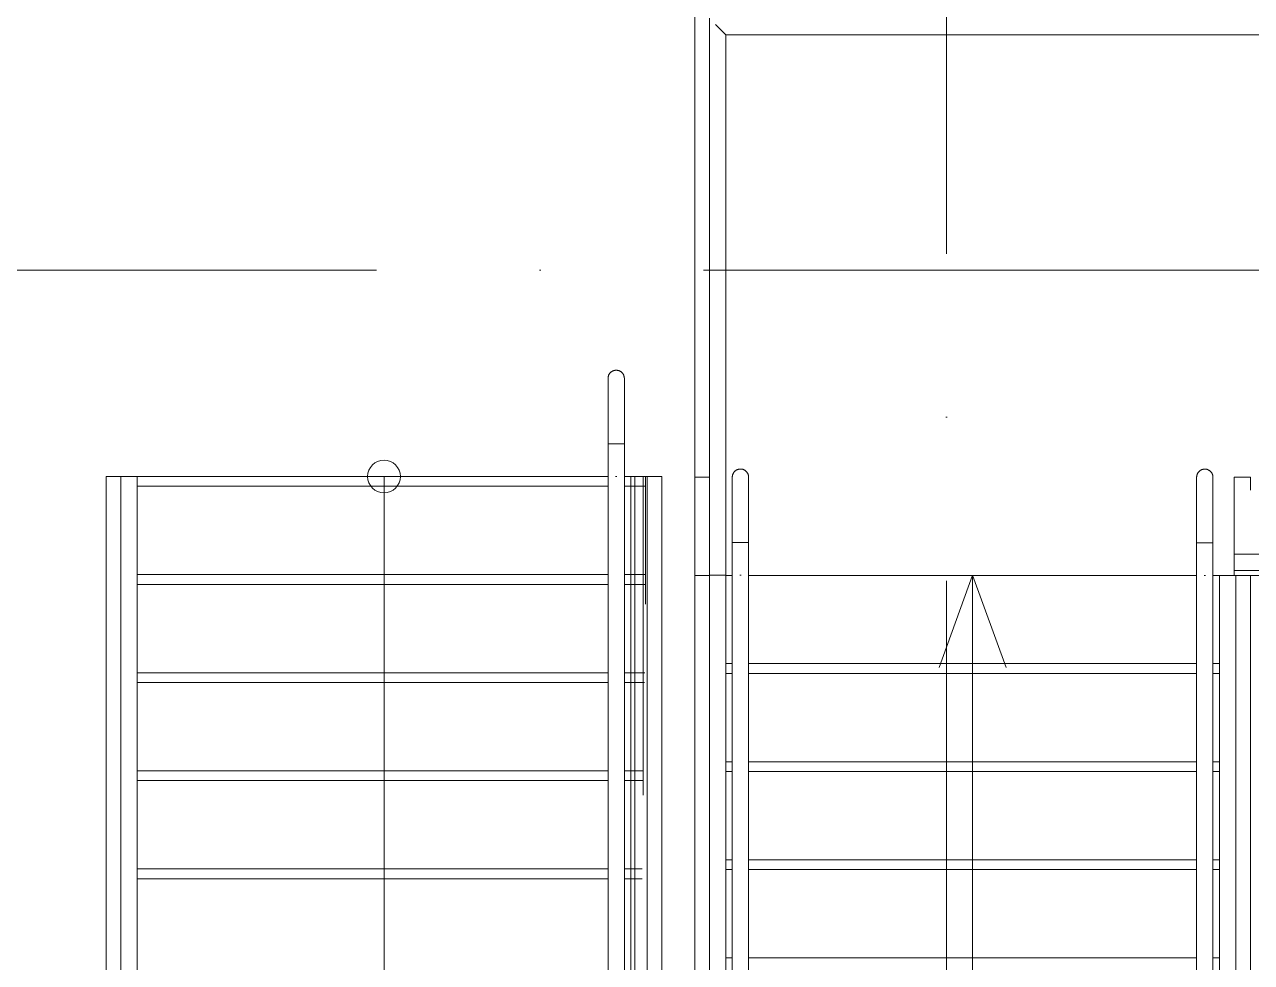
# Model space of a CAD drawing. Header units: millimetres. Extents: x -1073752 to 1436911, y -1379358 to 94781.
# Drawn here: x -1029573 to -1025821, y -1109805 to -1106937 of the extents above; entities that cross this region are included whole.
import ezdxf

# ---------------------------------------------------------------- set-up
doc = ezdxf.new("R2010")
doc.units = ezdxf.units.MM
doc.linetypes.add('ADSK_Линия сетки', pattern=[25, 20, -2.5, 0, -2.5])
for name, color, linetype, lineweight in [('Аннотация', 7, 'Continuous', 18), ('Лестницы', 7, 'Continuous', 9), ('Ограждение', 252, 'Continuous', 9), ('Оси', 252, 'Continuous', 9), ('Перекрытие', 252, 'Continuous', 18), ('Узлы', 7, 'Continuous', 18)]:
    doc.layers.add(name, color=color, linetype=linetype, lineweight=lineweight)

# ---------------------------------------------------------------- blocks, each defined once
blk = doc.blocks.new('3 этаж')
at = {"layer": 'Аннотация', "color": 251, "lineweight": 20, "true_color": 0x636466}
for q in [(274873, 4321.6), (275078.2, 4321.6)]:
    blk.add_line((274975.6, 4603.5), q, dxfattribs=at)
blk.add_circle((273175.6, 4905.6), 50, dxfattribs=at)
at = {"layer": 'Лестницы', "color": 251, "true_color": 0x636466}
for p, q in [((272370.6, 4905.6), (272325.6, 4905.6)), ((272325.6, 4905.6), (272325.6, 688.2)), ((273860.6, 4905.6), (272420.6, 4905.6)), ((273975.6, 4905.6), (273910.6, 4905.6)), ((274025.6, 4905.6), (273975.6, 4905.6)), ((273975.6, 4905.6), (273975.6, 4605.6)), ((274025.6, 4905.6), (274025.6, 1053.5)), ((274170.7, 4903.5), (274125.6, 4903.5)), ((274125.6, 4863.6), (274125.6, 4903.5)), ((275825.6, 4903.5), (275775.6, 4903.5)), ((275775.6, 4667.7), (275775.6, 4903.5)), ((275825.6, 4863.6), (275825.6, 4903.5)), ((273860.6, 4875.6), (272420.6, 4875.6)), ((273975.6, 4875.6), (273910.6, 4875.6)), ((275775.6, 4603.5), (275775.6, 4617.7)), ((273860.6, 4605.6), (272420.6, 4605.6)), ((273975.6, 4605.6), (273910.6, 4605.6)), ((273975.6, 4605.6), (273975.6, 4515.6)), ((274125.6, 1053.5), (274125.6, 4603.2)), ((275825.6, 1020.8), (275825.6, 4603.2)), ((273860.6, 4575.6), (272420.6, 4575.6)), ((273975.6, 4575.6), (273910.6, 4575.6)), ((274220.6, 4333.5), (274240.6, 4333.5)), ((274290.6, 4333.5), (275660.6, 4333.5)), ((275710.6, 4333.5), (275730.6, 4333.5)), ((273860.6, 4305.6), (272420.6, 4305.6)), ((273972.9, 4305.6), (273910.6, 4305.6)), ((274220.6, 4303.5), (274240.6, 4303.5)), ((274290.6, 4303.5), (275660.6, 4303.5)), ((275710.6, 4303.5), (275730.6, 4303.5)), ((273860.6, 4275.6), (272420.6, 4275.6)), ((273972.5, 4275.6), (273910.6, 4275.6)), ((274220.6, 4033.5), (274240.6, 4033.5)), ((274290.6, 4033.5), (275660.6, 4033.5)), ((275710.6, 4033.5), (275730.6, 4033.5)), ((273860.6, 4005.6), (272420.6, 4005.6)), ((273969.1, 4005.6), (273910.6, 4005.6)), ((274220.6, 4003.5), (274240.6, 4003.5)), ((274290.6, 4003.5), (275660.6, 4003.5)), ((275710.6, 4003.5), (275730.6, 4003.5)), ((273860.6, 3975.6), (272420.6, 3975.6)), ((273968.7, 3975.6), (273910.6, 3975.6)), ((274220.6, 3733.5), (274240.6, 3733.5)), ((274290.6, 3733.5), (275660.6, 3733.5)), ((275710.6, 3733.5), (275730.6, 3733.5)), ((273860.6, 3705.6), (272420.6, 3705.6)), ((273965.2, 3705.6), (273910.6, 3705.6)), ((274220.6, 3703.5), (274240.6, 3703.5)), ((274290.6, 3703.5), (275660.6, 3703.5)), ((275710.6, 3703.5), (275730.6, 3703.5)), ((273860.6, 3675.6), (272420.6, 3675.6)), ((273964.8, 3675.6), (273910.6, 3675.6)), ((274220.6, 3433.5), (274240.6, 3433.5)), ((274290.6, 3433.5), (275660.6, 3433.5)), ((275710.6, 3433.5), (275730.6, 3433.5))]:
    blk.add_line(p, q, dxfattribs=at)
at = {"layer": 'Ограждение', "color": 251, "true_color": 0x636466}
for p, q in [((274170.6, 6306.7), (274170.6, 4603.5)), ((274189.1, 6287.7), (274195.6, 6281.2)), ((274202.1, 6274.7), (274195.6, 6281.2)), ((274208.2, 6268.7), (274202.1, 6274.7)), ((274213.4, 6263.5), (274208.2, 6268.7)), ((274217.5, 6259.6), (274213.4, 6263.5)), ((274220.1, 6257.1), (274217.5, 6259.6)), ((274221.1, 6256.2), (274220.1, 6257.1)), ((274220.6, 4603.5), (274220.6, 6256.7)), ((274221.1, 6256.2), (276496.3, 6256.2)), ((273862.2, 5214.4), (273862.6, 5215.3)), ((273862.6, 5215.3), (273863, 5216.2)), ((273863, 5216.2), (273863.4, 5217.1)), ((273863.4, 5217.1), (273863.9, 5218)), ((273863.9, 5218), (273864.4, 5218.8)), ((273864.4, 5218.8), (273865, 5219.7)), ((273865, 5219.7), (273865.5, 5220.5)), ((273865.5, 5220.5), (273866.2, 5221.3)), ((273866.2, 5221.3), (273866.8, 5222)), ((273866.8, 5222), (273867.5, 5222.8)), ((273867.5, 5222.8), (273868.2, 5223.5)), ((273868.2, 5223.5), (273868.9, 5224.2)), ((273868.9, 5224.2), (273869.7, 5224.8)), ((273869.7, 5224.8), (273870.5, 5225.5)), ((273870.5, 5225.5), (273871.3, 5226)), ((273871.3, 5226), (273872.1, 5226.6)), ((273872.1, 5226.6), (273872.9, 5227.1)), ((273872.9, 5227.1), (273873.8, 5227.6)), ((273873.8, 5227.6), (273874.7, 5228.1)), ((273874.7, 5228.1), (273875.6, 5228.5)), ((273875.6, 5228.5), (273876.5, 5228.9)), ((273876.5, 5228.9), (273877.5, 5229.2)), ((273877.5, 5229.2), (273878.4, 5229.5)), ((273878.4, 5229.5), (273879.4, 5229.8)), ((273879.4, 5229.8), (273880.4, 5230)), ((273880.4, 5230), (273881.4, 5230.2)), ((273881.4, 5230.2), (273882.3, 5230.3)), ((273882.3, 5230.3), (273883.3, 5230.5)), ((273883.3, 5230.5), (273884.3, 5230.5)), ((273884.3, 5230.5), (273885.3, 5230.6)), ((273885.3, 5230.6), (273885.6, 5230.6)), ((273885.6, 5230.6), (273886.6, 5230.5)), ((273886.6, 5230.5), (273887.6, 5230.5)), ((273887.6, 5230.5), (273888.6, 5230.4)), ((273888.6, 5230.4), (273889.6, 5230.2)), ((273889.6, 5230.2), (273890.6, 5230.1)), ((273890.6, 5230.1), (273891.5, 5229.8)), ((273891.5, 5229.8), (273892.5, 5229.6)), ((273892.5, 5229.6), (273893.5, 5229.3)), ((273893.5, 5229.3), (273894.4, 5229)), ((273894.4, 5229), (273895.3, 5228.6)), ((273895.3, 5228.6), (273896.2, 5228.2)), ((273896.2, 5228.2), (273897.1, 5227.7)), ((273897.1, 5227.7), (273898, 5227.3)), ((273898, 5227.3), (273898.9, 5226.7)), ((273898.9, 5226.7), (273899.7, 5226.2)), ((273899.7, 5226.2), (273900.5, 5225.6)), ((273900.5, 5225.6), (273901.3, 5225)), ((273901.3, 5225), (273902.1, 5224.4)), ((273902.1, 5224.4), (273902.8, 5223.7)), ((273902.8, 5223.7), (273903.5, 5223)), ((273903.5, 5223), (273904.2, 5222.2)), ((273904.2, 5222.2), (273904.9, 5221.5)), ((273904.9, 5221.5), (273905.5, 5220.7)), ((273905.5, 5220.7), (273906.1, 5219.9)), ((273906.1, 5219.9), (273906.6, 5219.1)), ((273906.6, 5219.1), (273907.2, 5218.2)), ((273907.2, 5218.2), (273907.6, 5217.3)), ((273907.6, 5217.3), (273908.1, 5216.5)), ((273908.1, 5216.5), (273908.5, 5215.5)), ((273908.5, 5215.5), (273908.9, 5214.6)), ((273860.6, 5206.6), (273860.7, 5207.6)), ((273860.6, 5205.6), (273860.6, 5206.6)), ((273860.6, 5205.5), (273860.6, 5205.6)), ((273860.6, 5205.6), (273860.6, 5205.4)), ((273860.6, 5205.3), (273860.6, 5205.5)), ((273860.6, 5205.4), (273860.6, 5204.9)), ((273860.6, 5204.7), (273860.6, 5205.3)), ((273860.6, 5204.9), (273860.6, 5204.1)), ((273860.6, 5203.9), (273860.6, 5204.7)), ((273860.6, 5204.1), (273860.6, 5203)), ((273860.6, 5202.6), (273860.6, 5203.9)), ((273860.6, 5203), (273860.6, 5201.6)), ((273860.6, 5201.1), (273860.6, 5202.6)), ((273860.6, 5201.6), (273860.6, 5199.8)), ((273860.6, 5199.3), (273860.6, 5201.1)), ((273860.6, 5199.8), (273860.6, 5197.8)), ((273860.6, 5197.2), (273860.6, 5199.3)), ((273860.6, 5197.8), (273860.6, 5195.4)), ((273860.6, 5194.7), (273860.6, 5197.2)), ((273860.6, 5195.4), (273860.6, 5192.7)), ((273860.6, 5192), (273860.6, 5194.7)), ((273860.6, 5192.7), (273860.6, 5189.8)), ((273860.6, 5188.9), (273860.6, 5192)), ((273860.6, 5189.8), (273860.6, 5186.5)), ((273860.6, 5185.6), (273860.6, 5188.9)), ((273860.6, 5186.5), (273860.6, 5183)), ((273860.6, 5182), (273860.6, 5185.6)), ((273860.6, 5183), (273860.6, 5179.1)), ((273860.6, 5178), (273860.6, 5182)), ((273860.6, 5179.1), (273860.6, 5175)), ((273860.6, 5173.9), (273860.6, 5178)), ((273860.7, 5207.6), (273860.8, 5208.6)), ((273860.8, 5208.6), (273860.9, 5209.5)), ((273860.9, 5209.5), (273861.1, 5210.5)), ((273861.1, 5210.5), (273861.3, 5211.5)), ((273861.3, 5211.5), (273861.6, 5212.5)), ((273861.6, 5212.5), (273861.9, 5213.4)), ((273861.9, 5213.4), (273862.2, 5214.4)), ((273908.9, 5214.6), (273909.2, 5213.7)), ((273909.2, 5213.7), (273909.5, 5212.7)), ((273909.5, 5212.7), (273909.8, 5211.8)), ((273909.8, 5211.8), (273910, 5210.8)), ((273910, 5210.8), (273910.2, 5209.8)), ((273910.2, 5209.8), (273910.4, 5208.8)), ((273910.4, 5208.8), (273910.5, 5207.8)), ((273910.5, 5207.8), (273910.6, 5206.8)), ((273910.6, 5206.8), (273910.6, 5205.8)), ((273910.6, 5205.8), (273910.6, 5205.6)), ((273910.6, 5205.5), (273910.6, 5205.6)), ((273910.6, 5205.6), (273910.6, 5205.4)), ((273910.6, 5205.3), (273910.6, 5205.5)), ((273910.6, 5205.4), (273910.6, 5204.9)), ((273910.6, 5204.7), (273910.6, 5205.3)), ((273910.6, 5204.9), (273910.6, 5204.1)), ((273910.6, 5203.9), (273910.6, 5204.7)), ((273910.6, 5204.1), (273910.6, 5203)), ((273910.6, 5202.6), (273910.6, 5203.9)), ((273910.6, 5203), (273910.6, 5201.6)), ((273910.6, 5201.1), (273910.6, 5202.6)), ((273910.6, 5201.6), (273910.6, 5199.8)), ((273910.6, 5199.3), (273910.6, 5201.1)), ((273910.6, 5199.8), (273910.6, 5197.8)), ((273910.6, 5197.2), (273910.6, 5199.3)), ((273910.6, 5197.8), (273910.6, 5195.4)), ((273910.6, 5194.7), (273910.6, 5197.2)), ((273910.6, 5195.4), (273910.6, 5192.7)), ((273910.6, 5192), (273910.6, 5194.7)), ((273910.6, 5192.7), (273910.6, 5189.8)), ((273910.6, 5188.9), (273910.6, 5192)), ((273910.6, 5189.8), (273910.6, 5186.5)), ((273910.6, 5185.6), (273910.6, 5188.9)), ((273910.6, 5186.5), (273910.6, 5183)), ((273910.6, 5182), (273910.6, 5185.6)), ((273910.6, 5183), (273910.6, 5179.1)), ((273910.6, 5178), (273910.6, 5182)), ((273910.6, 5179.1), (273910.6, 5175)), ((273910.6, 5173.9), (273910.6, 5178)), ((273860.6, 5175), (273860.6, 5170.6)), ((273860.6, 5169.4), (273860.6, 5173.9)), ((273860.6, 5170.6), (273860.6, 5166)), ((273860.6, 5164.7), (273860.6, 5169.4)), ((273860.6, 5166), (273860.6, 5161.1)), ((273860.6, 5159.7), (273860.6, 5164.7)), ((273860.6, 5161.1), (273860.6, 5155.9)), ((273860.6, 5154.5), (273860.6, 5159.7)), ((273860.6, 5155.9), (273860.6, 5150.5)), ((273860.6, 5149), (273860.6, 5154.5)), ((273860.6, 5150.5), (273860.6, 5144.9)), ((273860.6, 5143.3), (273860.6, 5149)), ((273860.6, 5144.9), (273860.6, 5139.1)), ((273860.6, 5137.4), (273860.6, 5143.3)), ((273910.6, 5175), (273910.6, 5170.6)), ((273910.6, 5169.4), (273910.6, 5173.9)), ((273910.6, 5170.6), (273910.6, 5166)), ((273910.6, 5164.7), (273910.6, 5169.4)), ((273910.6, 5166), (273910.6, 5161.1)), ((273910.6, 5159.7), (273910.6, 5164.7)), ((273910.6, 5161.1), (273910.6, 5155.9)), ((273910.6, 5154.5), (273910.6, 5159.7)), ((273910.6, 5155.9), (273910.6, 5150.5)), ((273910.6, 5149), (273910.6, 5154.5)), ((273910.6, 5150.5), (273910.6, 5144.9)), ((273910.6, 5143.3), (273910.6, 5149)), ((273910.6, 5144.9), (273910.6, 5139.1)), ((273910.6, 5137.4), (273910.6, 5143.3)), ((273860.6, 5139.1), (273860.6, 5133)), ((273860.6, 5131.3), (273860.6, 5137.4)), ((273860.6, 5133), (273860.6, 5126.7)), ((273860.6, 5125), (273860.6, 5131.3)), ((273860.6, 5126.7), (273860.6, 5120.3)), ((273860.6, 5118.5), (273860.6, 5125)), ((273860.6, 5120.3), (273860.6, 5113.6)), ((273860.6, 5111.8), (273860.6, 5118.5)), ((273860.6, 5113.6), (273860.6, 5106.8)), ((273860.6, 5104.9), (273860.6, 5111.8)), ((273860.6, 5106.8), (273860.6, 5099.8)), ((273860.6, 5097.9), (273860.6, 5104.9)), ((273910.6, 5139.1), (273910.6, 5133)), ((273910.6, 5131.3), (273910.6, 5137.4)), ((273910.6, 5133), (273910.6, 5126.7)), ((273910.6, 5125), (273910.6, 5131.3)), ((273910.6, 5126.7), (273910.6, 5120.3)), ((273910.6, 5118.5), (273910.6, 5125)), ((273910.6, 5120.3), (273910.6, 5113.6)), ((273910.6, 5111.8), (273910.6, 5118.5)), ((273910.6, 5113.6), (273910.6, 5106.8)), ((273910.6, 5104.9), (273910.6, 5111.8)), ((273910.6, 5106.8), (273910.6, 5099.8)), ((273910.6, 5097.9), (273910.6, 5104.9)), ((273860.6, 5099.8), (273860.6, 5092.7)), ((273860.6, 5090.7), (273860.6, 5097.9)), ((273860.6, 5092.7), (273860.6, 5085.4)), ((273860.6, 5083.4), (273860.6, 5090.7)), ((273860.6, 5085.4), (273860.6, 5078)), ((273860.6, 5076), (273860.6, 5083.4)), ((273860.6, 5078), (273860.6, 5070.5)), ((273860.6, 5068.5), (273860.6, 5076)), ((273860.6, 5070.5), (273860.6, 5062.9)), ((273860.6, 5060.8), (273860.6, 5068.5)), ((273910.6, 5099.8), (273910.6, 5092.7)), ((273910.6, 5090.7), (273910.6, 5097.9)), ((273910.6, 5092.7), (273910.6, 5085.4)), ((273910.6, 5083.4), (273910.6, 5090.7)), ((273910.6, 5085.4), (273910.6, 5078)), ((273910.6, 5076), (273910.6, 5083.4)), ((273910.6, 5078), (273910.6, 5070.5)), ((273910.6, 5068.5), (273910.6, 5076)), ((273910.6, 5070.5), (273910.6, 5062.9)), ((273910.6, 5060.8), (273910.6, 5068.5)), ((273860.6, 5062.9), (273860.6, 5055.2)), ((273860.6, 5053.1), (273860.6, 5060.8)), ((273860.6, 5055.2), (273860.6, 5047.4)), ((273860.6, 5045.3), (273860.6, 5053.1)), ((273860.6, 5047.4), (273860.6, 5039.6)), ((273860.6, 5037.4), (273860.6, 5045.3)), ((273860.6, 5039.6), (273860.6, 5031.6)), ((273860.6, 5029.5), (273860.6, 5037.4)), ((273860.6, 5031.6), (273860.6, 5023.7)), ((273860.6, 5021.5), (273860.6, 5029.5)), ((273910.6, 5062.9), (273910.6, 5055.2)), ((273910.6, 5053.1), (273910.6, 5060.8)), ((273910.6, 5055.2), (273910.6, 5047.4)), ((273910.6, 5045.3), (273910.6, 5053.1)), ((273910.6, 5047.4), (273910.6, 5039.6)), ((273910.6, 5037.4), (273910.6, 5045.3)), ((273910.6, 5039.6), (273910.6, 5031.6)), ((273910.6, 5029.5), (273910.6, 5037.4)), ((273910.6, 5031.6), (273910.6, 5023.7)), ((273910.6, 5021.5), (273910.6, 5029.5)), ((273860.6, 5023.7), (273860.6, 5015.7)), ((273860.6, 5013.6), (273860.6, 5021.5)), ((273860.6, 5015.7), (273860.6, 5007.7)), ((273860.6, 5005.6), (273860.6, 5013.6)), ((273860.6, 5007.7), (273860.6, 5005.6)), ((273860.6, 5005.6), (273860.6, 4905)), ((273910.6, 5005.6), (273860.6, 5005.6)), ((273860.6, 5005.6), (273860.6, 4905.6)), ((273887.9, 5005.6), (273883.3, 5005.6)), ((273883.3, 5005.6), (273885.6, 5005.6)), ((273885.6, 5005.6), (273887.9, 5005.6)), ((273910.6, 5023.7), (273910.6, 5015.7)), ((273910.6, 5013.6), (273910.6, 5021.5)), ((273910.6, 5015.7), (273910.6, 5007.7)), ((273910.6, 5005.6), (273910.6, 5013.6)), ((273910.6, 5007.7), (273910.6, 5005.6)), ((273910.6, 4905), (273910.6, 5005.6)), ((273910.6, 5005.6), (273910.6, 4905.6)), ((274243, 4914.1), (274243.4, 4915)), ((274243.4, 4915), (274243.9, 4915.9)), ((274243.9, 4915.9), (274244.4, 4916.8)), ((274244.4, 4916.8), (274245, 4917.6)), ((274245, 4917.6), (274245.5, 4918.4)), ((274245.5, 4918.4), (274246.2, 4919.2)), ((274246.2, 4919.2), (274246.8, 4920)), ((274246.8, 4920), (274247.5, 4920.7)), ((274247.5, 4920.7), (274248.2, 4921.4)), ((274248.2, 4921.4), (274248.9, 4922.1)), ((274248.9, 4922.1), (274249.7, 4922.7)), ((274249.7, 4922.7), (274250.4, 4923.4)), ((274250.4, 4923.4), (274251.3, 4924)), ((274251.3, 4924), (274252.1, 4924.5)), ((274252.1, 4924.5), (274252.9, 4925)), ((274252.9, 4925), (274253.8, 4925.5)), ((274253.8, 4925.5), (274254.7, 4926)), ((274254.7, 4926), (274255.6, 4926.4)), ((274255.6, 4926.4), (274256.5, 4926.8)), ((274256.5, 4926.8), (274257.5, 4927.1)), ((274257.5, 4927.1), (274258.4, 4927.4)), ((274258.4, 4927.4), (274259.4, 4927.7)), ((274259.4, 4927.7), (274260.4, 4927.9)), ((274260.4, 4927.9), (274261.3, 4928.1)), ((274261.3, 4928.1), (274262.3, 4928.3)), ((274262.3, 4928.3), (274263.3, 4928.4)), ((274263.3, 4928.4), (274264.3, 4928.4)), ((274264.3, 4928.4), (274265.3, 4928.5)), ((274265.3, 4928.5), (274265.6, 4928.5)), ((274265.6, 4928.5), (274266.6, 4928.5)), ((274266.6, 4928.5), (274267.6, 4928.4)), ((274267.6, 4928.4), (274268.6, 4928.3)), ((274268.6, 4928.3), (274269.6, 4928.2)), ((274269.6, 4928.2), (274270.6, 4928)), ((274270.6, 4928), (274271.5, 4927.8)), ((274271.5, 4927.8), (274272.5, 4927.5)), ((274272.5, 4927.5), (274273.5, 4927.2)), ((274273.5, 4927.2), (274274.4, 4926.9)), ((274274.4, 4926.9), (274275.3, 4926.5)), ((274275.3, 4926.5), (274276.2, 4926.1)), ((274276.2, 4926.1), (274277.1, 4925.6)), ((274277.1, 4925.6), (274278, 4925.2)), ((274278, 4925.2), (274278.9, 4924.7)), ((274278.9, 4924.7), (274279.7, 4924.1)), ((274279.7, 4924.1), (274280.5, 4923.5)), ((274280.5, 4923.5), (274281.3, 4922.9)), ((274281.3, 4922.9), (274282.1, 4922.3)), ((274282.1, 4922.3), (274282.8, 4921.6)), ((274282.8, 4921.6), (274283.5, 4920.9)), ((274283.5, 4920.9), (274284.2, 4920.2)), ((274284.2, 4920.2), (274284.9, 4919.4)), ((274284.9, 4919.4), (274285.5, 4918.6)), ((274285.5, 4918.6), (274286.1, 4917.8)), ((274286.1, 4917.8), (274286.6, 4917)), ((274286.6, 4917), (274287.2, 4916.1)), ((274287.2, 4916.1), (274287.6, 4915.3)), ((274287.6, 4915.3), (274288.1, 4914.4)), ((275663.4, 4914.7), (275663.9, 4915.6)), ((275663.9, 4915.6), (275664.4, 4916.5)), ((275664.4, 4916.5), (275665, 4917.3)), ((275665, 4917.3), (275665.5, 4918.1)), ((275665.5, 4918.1), (275666.2, 4918.9)), ((275666.2, 4918.9), (275666.8, 4919.7)), ((275666.8, 4919.7), (275667.5, 4920.4)), ((275667.5, 4920.4), (275668.2, 4921.1)), ((275668.2, 4921.1), (275668.9, 4921.8)), ((275668.9, 4921.8), (275669.7, 4922.5)), ((275669.7, 4922.5), (275670.4, 4923.1)), ((275670.4, 4923.1), (275671.3, 4923.7)), ((275671.3, 4923.7), (275672.1, 4924.2)), ((275672.1, 4924.2), (275672.9, 4924.8)), ((275672.9, 4924.8), (275673.8, 4925.3)), ((275673.8, 4925.3), (275674.7, 4925.7)), ((275674.7, 4925.7), (275675.6, 4926.1)), ((275675.6, 4926.1), (275676.5, 4926.5)), ((275676.5, 4926.5), (275677.5, 4926.8)), ((275677.5, 4926.8), (275678.4, 4927.2)), ((275678.4, 4927.2), (275679.4, 4927.4)), ((275679.4, 4927.4), (275680.4, 4927.6)), ((275680.4, 4927.6), (275681.3, 4927.8)), ((275681.3, 4927.8), (275682.3, 4928)), ((275682.3, 4928), (275683.3, 4928.1)), ((275683.3, 4928.1), (275684.3, 4928.2)), ((275684.3, 4928.2), (275685.3, 4928.2)), ((275685.3, 4928.2), (275685.6, 4928.2)), ((275685.6, 4928.2), (275686.6, 4928.2)), ((275686.6, 4928.2), (275687.6, 4928.1)), ((275687.6, 4928.1), (275688.6, 4928)), ((275688.6, 4928), (275689.6, 4927.9)), ((275689.6, 4927.9), (275690.6, 4927.7)), ((275690.6, 4927.7), (275691.5, 4927.5)), ((275691.5, 4927.5), (275692.5, 4927.2)), ((275692.5, 4927.2), (275693.5, 4926.9)), ((275693.5, 4926.9), (275694.4, 4926.6)), ((275694.4, 4926.6), (275695.3, 4926.2)), ((275695.3, 4926.2), (275696.2, 4925.8)), ((275696.2, 4925.8), (275697.1, 4925.4)), ((275697.1, 4925.4), (275698, 4924.9)), ((275698, 4924.9), (275698.9, 4924.4)), ((275698.9, 4924.4), (275699.7, 4923.8)), ((275699.7, 4923.8), (275700.5, 4923.3)), ((275700.5, 4923.3), (275701.3, 4922.6)), ((275701.3, 4922.6), (275702.1, 4922)), ((275702.1, 4922), (275702.8, 4921.3)), ((275702.8, 4921.3), (275703.5, 4920.6)), ((275703.5, 4920.6), (275704.2, 4919.9)), ((275704.2, 4919.9), (275704.9, 4919.1)), ((275704.9, 4919.1), (275705.5, 4918.3)), ((275705.5, 4918.3), (275706.1, 4917.5)), ((275706.1, 4917.5), (275706.6, 4916.7)), ((275706.6, 4916.7), (275707.2, 4915.9)), ((275707.2, 4915.9), (275707.6, 4915)), ((275707.6, 4915), (275708.1, 4914.1)), ((272370.6, 4905.6), (272420.6, 4905.6)), ((272370.6, 4905.6), (272370.6, 1005.6)), ((272420.6, 4905.6), (272420.6, 1005.6)), ((273860.6, 4905.6), (273860.6, 1005.6)), ((273860.6, 4899.4), (273860.6, 999.4)), ((273910.6, 4905.6), (273910.6, 1005.6)), ((273910.6, 999.4), (273910.6, 4899.4)), ((273930.6, 4905.6), (273980.6, 4905.6)), ((273930.6, 1005.6), (273930.6, 4905.6)), ((273943.1, 4905.6), (273968.1, 4905.6)), ((273943.1, 1979.7), (273943.1, 4905.6)), ((273968.1, 3931.4), (273968.1, 4905.6)), ((273980.6, 1008.5), (273980.6, 4905.6)), ((274240.6, 4904.5), (274240.7, 4905.5)), ((274240.6, 4903.5), (274240.6, 4904.5)), ((274240.6, 4903.2), (274240.6, 4903.5)), ((274240.6, 4903.5), (274240.6, 4903.5)), ((274240.6, 4903.5), (274240.6, 4903.3)), ((274240.6, 4903.3), (274240.6, 4902.8)), ((274240.6, 4902.6), (274240.6, 4903.2)), ((274240.6, 4902.8), (274240.6, 4902)), ((274240.6, 4901.8), (274240.6, 4902.6)), ((274240.6, 4902), (274240.6, 4900.9)), ((274240.6, 4900.6), (274240.6, 4901.8)), ((274240.6, 4900.9), (274240.6, 4899.5)), ((274240.6, 4899), (274240.6, 4900.6)), ((274240.6, 4899.5), (274240.6, 4897.7)), ((274240.6, 4897.2), (274240.6, 4899)), ((274240.6, 4897.7), (274240.6, 4895.7)), ((274240.6, 4895.1), (274240.6, 4897.2)), ((274240.6, 4895.7), (274240.6, 4893.3)), ((274240.6, 4892.6), (274240.6, 4895.1)), ((274240.6, 4893.3), (274240.6, 4890.7)), ((274240.6, 4889.9), (274240.6, 4892.6)), ((274240.6, 4890.7), (274240.6, 4887.7)), ((274240.6, 4886.8), (274240.6, 4889.9)), ((274240.6, 4887.7), (274240.6, 4884.4)), ((274240.6, 4883.5), (274240.6, 4886.8)), ((274240.6, 4884.4), (274240.6, 4880.9)), ((274240.6, 4879.9), (274240.6, 4883.5)), ((274240.6, 4880.9), (274240.6, 4877)), ((274240.6, 4876), (274240.6, 4879.9)), ((274240.7, 4905.5), (274240.8, 4906.5)), ((274240.8, 4906.5), (274240.9, 4907.5)), ((274240.9, 4907.5), (274241.1, 4908.4)), ((274241.1, 4908.4), (274241.3, 4909.4)), ((274241.3, 4909.4), (274241.6, 4910.4)), ((274241.6, 4910.4), (274241.9, 4911.3)), ((274241.9, 4911.3), (274242.2, 4912.3)), ((274242.2, 4912.3), (274242.6, 4913.2)), ((274242.6, 4913.2), (274243, 4914.1)), ((274288.1, 4914.4), (274288.5, 4913.5)), ((274288.5, 4913.5), (274288.9, 4912.5)), ((274288.9, 4912.5), (274289.2, 4911.6)), ((274289.2, 4911.6), (274289.5, 4910.6)), ((274289.5, 4910.6), (274289.8, 4909.7)), ((274289.8, 4909.7), (274290, 4908.7)), ((274290, 4908.7), (274290.2, 4907.7)), ((274290.2, 4907.7), (274290.4, 4906.7)), ((274290.4, 4906.7), (274290.5, 4905.7)), ((274290.5, 4905.7), (274290.6, 4904.7)), ((274290.6, 4904.7), (274290.6, 4903.7)), ((274290.6, 4903.7), (274290.6, 4903.5)), ((274290.6, 4903.2), (274290.6, 4903.5)), ((274290.6, 4903.5), (274290.6, 4903.5)), ((274290.6, 4903.5), (274290.6, 4903.3)), ((274290.6, 4903.3), (274290.6, 4902.8)), ((274290.6, 4902.6), (274290.6, 4903.2)), ((274290.6, 4902.8), (274290.6, 4902)), ((274290.6, 4901.8), (274290.6, 4902.6)), ((274290.6, 4902), (274290.6, 4900.9)), ((274290.6, 4900.6), (274290.6, 4901.8)), ((274290.6, 4900.9), (274290.6, 4899.5)), ((274290.6, 4899), (274290.6, 4900.6)), ((274290.6, 4899.5), (274290.6, 4897.7)), ((274290.6, 4897.2), (274290.6, 4899)), ((274290.6, 4897.7), (274290.6, 4895.7)), ((274290.6, 4895.1), (274290.6, 4897.2)), ((274290.6, 4895.7), (274290.6, 4893.3)), ((274290.6, 4892.6), (274290.6, 4895.1)), ((274290.6, 4893.3), (274290.6, 4890.7)), ((274290.6, 4889.9), (274290.6, 4892.6)), ((274290.6, 4890.7), (274290.6, 4887.7)), ((274290.6, 4886.8), (274290.6, 4889.9)), ((274290.6, 4887.7), (274290.6, 4884.4)), ((274290.6, 4883.5), (274290.6, 4886.8)), ((274290.6, 4884.4), (274290.6, 4880.9)), ((274290.6, 4879.9), (274290.6, 4883.5)), ((274290.6, 4880.9), (274290.6, 4877)), ((274290.6, 4876), (274290.6, 4879.9)), ((275660.6, 4904.2), (275660.7, 4905.2)), ((275660.6, 4903.2), (275660.6, 4904.2)), ((275660.6, 4902.9), (275660.6, 4903.2)), ((275660.6, 4903.2), (275660.6, 4903.2)), ((275660.6, 4903.2), (275660.6, 4903)), ((275660.6, 4903), (275660.6, 4902.6)), ((275660.6, 4902.4), (275660.6, 4902.9)), ((275660.6, 4902.6), (275660.6, 4901.8)), ((275660.6, 4901.5), (275660.6, 4902.4)), ((275660.6, 4901.8), (275660.6, 4900.6)), ((275660.6, 4900.3), (275660.6, 4901.5)), ((275660.6, 4900.6), (275660.6, 4899.2)), ((275660.6, 4898.8), (275660.6, 4900.3)), ((275660.6, 4899.2), (275660.6, 4897.5)), ((275660.6, 4896.9), (275660.6, 4898.8)), ((275660.6, 4897.5), (275660.6, 4895.4)), ((275660.6, 4894.8), (275660.6, 4896.9)), ((275660.6, 4895.4), (275660.6, 4893.1)), ((275660.6, 4892.4), (275660.6, 4894.8)), ((275660.6, 4893.1), (275660.6, 4890.4)), ((275660.6, 4889.6), (275660.6, 4892.4)), ((275660.6, 4890.4), (275660.6, 4887.4)), ((275660.6, 4886.6), (275660.6, 4889.6)), ((275660.6, 4887.4), (275660.6, 4884.2)), ((275660.6, 4883.2), (275660.6, 4886.6)), ((275660.6, 4884.2), (275660.6, 4880.6)), ((275660.6, 4879.6), (275660.6, 4883.2)), ((275660.6, 4880.6), (275660.6, 4876.8)), ((275660.6, 4875.7), (275660.6, 4879.6)), ((275660.7, 4905.2), (275660.8, 4906.2)), ((275660.8, 4906.2), (275660.9, 4907.2)), ((275660.9, 4907.2), (275661.1, 4908.2)), ((275661.1, 4908.2), (275661.3, 4909.1)), ((275661.3, 4909.1), (275661.6, 4910.1)), ((275661.6, 4910.1), (275661.9, 4911.1)), ((275661.9, 4911.1), (275662.2, 4912)), ((275662.2, 4912), (275662.6, 4912.9)), ((275662.6, 4912.9), (275663, 4913.9)), ((275663, 4913.9), (275663.4, 4914.7)), ((275708.1, 4914.1), (275708.5, 4913.2)), ((275708.5, 4913.2), (275708.9, 4912.3)), ((275708.9, 4912.3), (275709.2, 4911.3)), ((275709.2, 4911.3), (275709.5, 4910.4)), ((275709.5, 4910.4), (275709.8, 4909.4)), ((275709.8, 4909.4), (275710, 4908.4)), ((275710, 4908.4), (275710.2, 4907.5)), ((275710.2, 4907.5), (275710.4, 4906.5)), ((275710.4, 4906.5), (275710.5, 4905.5)), ((275710.5, 4905.5), (275710.6, 4904.5)), ((275710.6, 4904.5), (275710.6, 4903.5)), ((275710.6, 4903.5), (275710.6, 4903.2)), ((275710.6, 4902.9), (275710.6, 4903.2)), ((275710.6, 4903.2), (275710.6, 4903.2)), ((275710.6, 4903.2), (275710.6, 4903)), ((275710.6, 4903), (275710.6, 4902.6)), ((275710.6, 4902.4), (275710.6, 4902.9)), ((275710.6, 4902.6), (275710.6, 4901.8)), ((275710.6, 4901.5), (275710.6, 4902.4)), ((275710.6, 4901.8), (275710.6, 4900.6)), ((275710.6, 4900.3), (275710.6, 4901.5)), ((275710.6, 4900.6), (275710.6, 4899.2)), ((275710.6, 4898.8), (275710.6, 4900.3)), ((275710.6, 4899.2), (275710.6, 4897.5)), ((275710.6, 4896.9), (275710.6, 4898.8)), ((275710.6, 4897.5), (275710.6, 4895.4)), ((275710.6, 4894.8), (275710.6, 4896.9)), ((275710.6, 4895.4), (275710.6, 4893.1)), ((275710.6, 4892.4), (275710.6, 4894.8)), ((275710.6, 4893.1), (275710.6, 4890.4)), ((275710.6, 4889.6), (275710.6, 4892.4)), ((275710.6, 4890.4), (275710.6, 4887.4)), ((275710.6, 4886.6), (275710.6, 4889.6)), ((275710.6, 4887.4), (275710.6, 4884.2)), ((275710.6, 4883.2), (275710.6, 4886.6)), ((275710.6, 4884.2), (275710.6, 4880.6)), ((275710.6, 4879.6), (275710.6, 4883.2)), ((275710.6, 4880.6), (275710.6, 4876.8)), ((275710.6, 4875.7), (275710.6, 4879.6)), ((274240.6, 4877), (274240.6, 4872.9)), ((274240.6, 4871.8), (274240.6, 4876)), ((274240.6, 4872.9), (274240.6, 4868.5)), ((274240.6, 4867.3), (274240.6, 4871.8)), ((274240.6, 4868.5), (274240.6, 4863.9)), ((274240.6, 4862.6), (274240.6, 4867.3)), ((274240.6, 4863.9), (274240.6, 4859)), ((274240.6, 4857.6), (274240.6, 4862.6)), ((274240.6, 4859), (274240.6, 4853.8)), ((274240.6, 4852.4), (274240.6, 4857.6)), ((274240.6, 4853.8), (274240.6, 4848.4)), ((274240.6, 4846.9), (274240.6, 4852.4)), ((274240.6, 4848.4), (274240.6, 4842.8)), ((274240.6, 4841.3), (274240.6, 4846.9)), ((274240.6, 4842.8), (274240.6, 4837)), ((274240.6, 4835.3), (274240.6, 4841.3)), ((274290.6, 4877), (274290.6, 4872.9)), ((274290.6, 4871.8), (274290.6, 4876)), ((274290.6, 4872.9), (274290.6, 4868.5)), ((274290.6, 4867.3), (274290.6, 4871.8)), ((274290.6, 4868.5), (274290.6, 4863.9)), ((274290.6, 4862.6), (274290.6, 4867.3)), ((274290.6, 4863.9), (274290.6, 4859)), ((274290.6, 4857.6), (274290.6, 4862.6)), ((274290.6, 4859), (274290.6, 4853.8)), ((274290.6, 4852.4), (274290.6, 4857.6)), ((274290.6, 4853.8), (274290.6, 4848.4)), ((274290.6, 4846.9), (274290.6, 4852.4)), ((274290.6, 4848.4), (274290.6, 4842.8)), ((274290.6, 4841.3), (274290.6, 4846.9)), ((274290.6, 4842.8), (274290.6, 4837)), ((274290.6, 4835.3), (274290.6, 4841.3)), ((275660.6, 4876.8), (275660.6, 4872.7)), ((275660.6, 4871.5), (275660.6, 4875.7)), ((275660.6, 4872.7), (275660.6, 4868.3)), ((275660.6, 4867), (275660.6, 4871.5)), ((275660.6, 4868.3), (275660.6, 4863.6)), ((275660.6, 4862.3), (275660.6, 4867)), ((275660.6, 4863.6), (275660.6, 4858.7)), ((275660.6, 4857.4), (275660.6, 4862.3)), ((275660.6, 4858.7), (275660.6, 4853.6)), ((275660.6, 4852.1), (275660.6, 4857.4)), ((275660.6, 4853.6), (275660.6, 4848.2)), ((275660.6, 4846.7), (275660.6, 4852.1)), ((275660.6, 4848.2), (275660.6, 4842.5)), ((275660.6, 4841), (275660.6, 4846.7)), ((275660.6, 4842.5), (275660.6, 4836.7)), ((275660.6, 4835.1), (275660.6, 4841)), ((275710.6, 4876.8), (275710.6, 4872.7)), ((275710.6, 4871.5), (275710.6, 4875.7)), ((275710.6, 4872.7), (275710.6, 4868.3)), ((275710.6, 4867), (275710.6, 4871.5)), ((275710.6, 4868.3), (275710.6, 4863.6)), ((275710.6, 4862.3), (275710.6, 4867)), ((275710.6, 4863.6), (275710.6, 4858.7)), ((275710.6, 4857.4), (275710.6, 4862.3)), ((275710.6, 4858.7), (275710.6, 4853.6)), ((275710.6, 4852.1), (275710.6, 4857.4)), ((275710.6, 4853.6), (275710.6, 4848.2)), ((275710.6, 4846.7), (275710.6, 4852.1)), ((275710.6, 4848.2), (275710.6, 4842.5)), ((275710.6, 4841), (275710.6, 4846.7)), ((275710.6, 4842.5), (275710.6, 4836.7)), ((275710.6, 4835.1), (275710.6, 4841)), ((274240.6, 4837), (274240.6, 4830.9)), ((274240.6, 4829.2), (274240.6, 4835.3)), ((274240.6, 4830.9), (274240.6, 4824.6)), ((274240.6, 4822.9), (274240.6, 4829.2)), ((274240.6, 4824.6), (274240.6, 4818.2)), ((274240.6, 4816.4), (274240.6, 4822.9)), ((274240.6, 4818.2), (274240.6, 4811.5)), ((274240.6, 4809.7), (274240.6, 4816.4)), ((274240.6, 4811.5), (274240.6, 4804.7)), ((274240.6, 4802.8), (274240.6, 4809.7)), ((274240.6, 4804.7), (274240.6, 4797.7)), ((274240.6, 4795.8), (274240.6, 4802.8)), ((274290.6, 4837), (274290.6, 4830.9)), ((274290.6, 4829.2), (274290.6, 4835.3)), ((274290.6, 4830.9), (274290.6, 4824.6)), ((274290.6, 4822.9), (274290.6, 4829.2)), ((274290.6, 4824.6), (274290.6, 4818.2)), ((274290.6, 4816.4), (274290.6, 4822.9)), ((274290.6, 4818.2), (274290.6, 4811.5)), ((274290.6, 4809.7), (274290.6, 4816.4)), ((274290.6, 4811.5), (274290.6, 4804.7)), ((274290.6, 4802.8), (274290.6, 4809.7)), ((274290.6, 4804.7), (274290.6, 4797.7)), ((274290.6, 4795.8), (274290.6, 4802.8)), ((275660.6, 4836.7), (275660.6, 4830.6)), ((275660.6, 4829), (275660.6, 4835.1)), ((275660.6, 4830.6), (275660.6, 4824.4)), ((275660.6, 4822.6), (275660.6, 4829)), ((275660.6, 4824.4), (275660.6, 4817.9)), ((275660.6, 4816.1), (275660.6, 4822.6)), ((275660.6, 4817.9), (275660.6, 4811.3)), ((275660.6, 4809.4), (275660.6, 4816.1)), ((275660.6, 4811.3), (275660.6, 4804.4)), ((275660.6, 4802.6), (275660.6, 4809.4)), ((275660.6, 4804.4), (275660.6, 4797.5)), ((275660.6, 4795.6), (275660.6, 4802.6)), ((275710.6, 4836.7), (275710.6, 4830.6)), ((275710.6, 4829), (275710.6, 4835.1)), ((275710.6, 4830.6), (275710.6, 4824.4)), ((275710.6, 4822.6), (275710.6, 4829)), ((275710.6, 4824.4), (275710.6, 4817.9)), ((275710.6, 4816.1), (275710.6, 4822.6)), ((275710.6, 4817.9), (275710.6, 4811.3)), ((275710.6, 4809.4), (275710.6, 4816.1)), ((275710.6, 4811.3), (275710.6, 4804.4)), ((275710.6, 4802.6), (275710.6, 4809.4)), ((275710.6, 4804.4), (275710.6, 4797.5)), ((275710.6, 4795.6), (275710.6, 4802.6)), ((274240.6, 4797.7), (274240.6, 4790.6)), ((274240.6, 4788.7), (274240.6, 4795.8)), ((274240.6, 4790.6), (274240.6, 4783.3)), ((274240.6, 4781.4), (274240.6, 4788.7)), ((274240.6, 4783.3), (274240.6, 4775.9)), ((274240.6, 4773.9), (274240.6, 4781.4)), ((274240.6, 4775.9), (274240.6, 4768.4)), ((274240.6, 4766.4), (274240.6, 4773.9)), ((274240.6, 4768.4), (274240.6, 4760.8)), ((274240.6, 4758.7), (274240.6, 4766.4)), ((274290.6, 4797.7), (274290.6, 4790.6)), ((274290.6, 4788.7), (274290.6, 4795.8)), ((274290.6, 4790.6), (274290.6, 4783.3)), ((274290.6, 4781.4), (274290.6, 4788.7)), ((274290.6, 4783.3), (274290.6, 4775.9)), ((274290.6, 4773.9), (274290.6, 4781.4)), ((274290.6, 4775.9), (274290.6, 4768.4)), ((274290.6, 4766.4), (274290.6, 4773.9)), ((274290.6, 4768.4), (274290.6, 4760.8)), ((274290.6, 4758.7), (274290.6, 4766.4)), ((275660.6, 4797.5), (275660.6, 4790.3)), ((275660.6, 4788.4), (275660.6, 4795.6)), ((275660.6, 4790.3), (275660.6, 4783.1)), ((275660.6, 4781.1), (275660.6, 4788.4)), ((275660.6, 4783.1), (275660.6, 4775.7)), ((275660.6, 4773.7), (275660.6, 4781.1)), ((275660.6, 4775.7), (275660.6, 4768.2)), ((275660.6, 4766.1), (275660.6, 4773.7)), ((275660.6, 4768.2), (275660.6, 4760.5)), ((275660.6, 4758.5), (275660.6, 4766.1)), ((275710.6, 4797.5), (275710.6, 4790.3)), ((275710.6, 4788.4), (275710.6, 4795.6)), ((275710.6, 4790.3), (275710.6, 4783.1)), ((275710.6, 4781.1), (275710.6, 4788.4)), ((275710.6, 4783.1), (275710.6, 4775.7)), ((275710.6, 4773.7), (275710.6, 4781.1)), ((275710.6, 4775.7), (275710.6, 4768.2)), ((275710.6, 4766.1), (275710.6, 4773.7)), ((275710.6, 4768.2), (275710.6, 4760.5)), ((275710.6, 4758.5), (275710.6, 4766.1)), ((274240.6, 4760.8), (274240.6, 4753.1)), ((274240.6, 4751), (274240.6, 4758.7)), ((274240.6, 4753.1), (274240.6, 4745.3)), ((274240.6, 4743.2), (274240.6, 4751)), ((274240.6, 4745.3), (274240.6, 4737.5)), ((274240.6, 4735.3), (274240.6, 4743.2)), ((274240.6, 4737.5), (274240.6, 4729.6)), ((274240.6, 4727.4), (274240.6, 4735.3)), ((274240.6, 4729.6), (274240.6, 4721.6)), ((274240.6, 4719.5), (274240.6, 4727.4)), ((274290.6, 4760.8), (274290.6, 4753.1)), ((274290.6, 4751), (274290.6, 4758.7)), ((274290.6, 4753.1), (274290.6, 4745.3)), ((274290.6, 4743.2), (274290.6, 4751)), ((274290.6, 4745.3), (274290.6, 4737.5)), ((274290.6, 4735.3), (274290.6, 4743.2)), ((274290.6, 4737.5), (274290.6, 4729.6)), ((274290.6, 4727.4), (274290.6, 4735.3)), ((274290.6, 4729.6), (274290.6, 4721.6)), ((274290.6, 4719.5), (274290.6, 4727.4)), ((275660.6, 4760.5), (275660.6, 4752.8)), ((275660.6, 4750.7), (275660.6, 4758.5)), ((275660.6, 4752.8), (275660.6, 4745.1)), ((275660.6, 4742.9), (275660.6, 4750.7)), ((275660.6, 4745.1), (275660.6, 4737.2)), ((275660.6, 4735.1), (275660.6, 4742.9)), ((275660.6, 4737.2), (275660.6, 4729.3)), ((275660.6, 4727.1), (275660.6, 4735.1)), ((275660.6, 4729.3), (275660.6, 4721.3)), ((275710.6, 4760.5), (275710.6, 4752.8)), ((275710.6, 4750.7), (275710.6, 4758.5)), ((275710.6, 4752.8), (275710.6, 4745.1)), ((275710.6, 4742.9), (275710.6, 4750.7)), ((275710.6, 4745.1), (275710.6, 4737.2)), ((275710.6, 4735.1), (275710.6, 4742.9)), ((275710.6, 4737.2), (275710.6, 4729.3)), ((275710.6, 4727.1), (275710.6, 4735.1)), ((275710.6, 4729.3), (275710.6, 4721.3)), ((274240.6, 4721.6), (274240.6, 4713.6)), ((274240.6, 4711.5), (274240.6, 4719.5)), ((274240.6, 4713.6), (274240.6, 4705.6)), ((274240.6, 4703.5), (274240.6, 4711.5)), ((274240.6, 4705.6), (274240.6, 4703.5)), ((274240.6, 4703.5), (274240.6, 4609.6)), ((274240.6, 4703.5), (274290.6, 4703.5)), ((274240.6, 4603.5), (274240.6, 4703.5)), ((274267.9, 4703.5), (274263.3, 4703.5)), ((274263.3, 4703.5), (274265.6, 4703.5)), ((274265.6, 4703.5), (274267.9, 4703.5)), ((274290.6, 4721.6), (274290.6, 4713.6)), ((274290.6, 4711.5), (274290.6, 4719.5)), ((274290.6, 4713.6), (274290.6, 4705.6)), ((274290.6, 4703.5), (274290.6, 4711.5)), ((274290.6, 4705.6), (274290.6, 4703.5)), ((274290.6, 4609.6), (274290.6, 4703.5)), ((274290.6, 4603.5), (274290.6, 4703.5)), ((275660.6, 4719.2), (275660.6, 4727.1)), ((275660.6, 4721.3), (275660.6, 4713.4)), ((275660.6, 4711.2), (275660.6, 4719.2)), ((275660.6, 4713.4), (275660.6, 4705.4)), ((275660.6, 4703.2), (275660.6, 4711.2)), ((275660.6, 4705.4), (275660.6, 4703.2)), ((275660.6, 4703.2), (275660.6, 4609.4)), ((275660.6, 4703.2), (275710.6, 4703.2)), ((275660.6, 4603.2), (275660.6, 4703.2)), ((275687.9, 4703.2), (275683.3, 4703.2)), ((275683.3, 4703.2), (275685.6, 4703.2)), ((275685.6, 4703.2), (275687.9, 4703.2)), ((275710.6, 4719.2), (275710.6, 4727.1)), ((275710.6, 4721.3), (275710.6, 4713.4)), ((275710.6, 4711.2), (275710.6, 4719.2)), ((275710.6, 4713.4), (275710.6, 4705.4)), ((275710.6, 4703.2), (275710.6, 4711.2)), ((275710.6, 4705.4), (275710.6, 4703.2)), ((275710.6, 4609.4), (275710.6, 4703.2)), ((275710.6, 4603.2), (275710.6, 4703.2)), ((276488.4, 4667.7), (275775.6, 4667.7)), ((275775.6, 4666.8), (275775.6, 4667.7)), ((275775.6, 4664.3), (275775.6, 4666.8)), ((275775.6, 4660.4), (275775.6, 4664.3)), ((275775.6, 4655.2), (275775.6, 4660.4)), ((275775.6, 4649.2), (275775.6, 4655.2)), ((275775.6, 4642.7), (275775.6, 4649.2)), ((275775.6, 4636.2), (275775.6, 4642.7)), ((275775.6, 4630.2), (275775.6, 4636.2)), ((275775.6, 4625), (275775.6, 4630.2)), ((275775.6, 4621), (275775.6, 4625)), ((275775.6, 4618.5), (275775.6, 4621)), ((275775.6, 4617.7), (275775.6, 4618.5)), ((275775.6, 4617.7), (276438.5, 4617.7)), ((274170.6, 4603.5), (274220.6, 4603.5)), ((274170.6, 4603.5), (274170.6, 1008.5)), ((274220.6, 4603.5), (274220.6, 958.5)), ((274240.6, 4609.6), (274240.6, 1045)), ((274240.6, 1038.9), (274240.6, 4603.5)), ((274290.6, 1045), (274290.6, 4609.6)), ((274290.6, 1038.9), (274290.6, 4603.5)), ((275660.6, 4609.4), (275660.6, 1009.6)), ((275660.6, 1003.5), (275660.6, 4603.2)), ((275710.6, 1009.6), (275710.6, 4609.4)), ((275710.6, 1003.5), (275710.6, 4603.2)), ((275730.6, 4603.2), (275780.6, 4603.2)), ((275730.6, 4603.2), (275730.6, 1003.5)), ((275780.6, 4603.2), (275780.6, 1003.5))]:
    blk.add_line(p, q, dxfattribs=at)
for points in [[(273883.5, 4905.5), (273884.2, 4905.6), (273885.6, 4905.6), (273887, 4905.6), (273887.7, 4905.5)], [(274267.7, 4603.5), (274267, 4603.5), (274265.6, 4603.5), (274264.2, 4603.5), (274263.5, 4603.5)], [(275687.7, 4603.2), (275687, 4603.2), (275685.6, 4603.2), (275684.2, 4603.2), (275683.5, 4603.2)]]:
    blk.add_open_spline(points, degree=3, dxfattribs=at)
at = {"layer": 'Оси', "color": 251, "linetype": 'ADSK_Линия сетки', "ltscale": 200, "true_color": 0x636466}
for p, q in [((274895.8, 34587.2), (274895.8, -31389.6)), ((283153.2, 5536.6), (237073.5, 5536.6))]:
    blk.add_line(p, q, dxfattribs=at)
at = {"layer": 'Перекрытие', "color": 251, "true_color": 0x636466}
for p, q in [((274125.6, 6351.2), (274125.6, 4903.5)), ((274125.6, 4863.6), (274125.6, 4603.2)), ((274125.6, 4603.2), (274170.6, 4603.2)), ((274220.6, 4603.2), (274240.6, 4603.2)), ((274290.6, 4603.2), (275660.6, 4603.2)), ((275710.6, 4603.2), (275730.6, 4603.2)), ((275780.6, 4603.2), (276142.9, 4603.2))]:
    blk.add_line(p, q, dxfattribs=at)
at = {"layer": 'Узлы', "color": 251, "true_color": 0x636466}
for p, q in [((273175.6, 4905.6), (273175.6, 1005.6)), ((274975.6, 1003.5), (274975.6, 4603.5))]:
    blk.add_line(p, q, dxfattribs=at)

msp = doc.modelspace()

# ---------------------------------------------------------------- block references
msp.add_blockref('3 этаж', (-1301649.5, -1113224.3))

doc.saveas('drawing.dxf')
